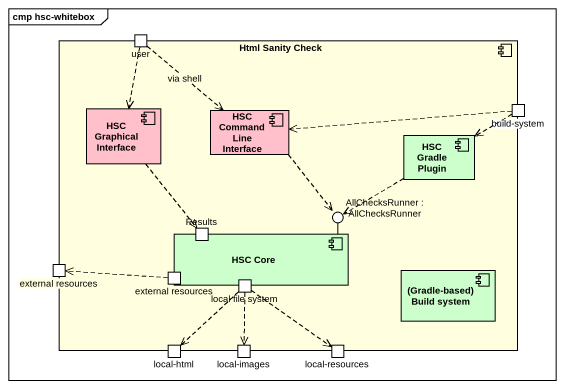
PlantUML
@startuml
mainframe cmp hsc-whitebox
component "Html Sanity Check" as Html_Sanity_Check #FFFFE0 {
  port user
  component "HSC Graphical Interface" as HSC_Graphical_Interface #FFC0CB
  component "HSC Command Line Interface" as HSC_Command_Line_Interface #FFC0CB
  port "build-system" as build_system
  component "HSC Gradle Plugin" as HSC_Gradle_Plugin #CCFFCC
  component "HSC Core" as HSC_Core #CCFFCC {
    port Results
    port "external resources" as external_resources_2
    port "local file system" as local_file_system
  }
  port "external resources" as external_resources
  component "(Gradle-based) Build system" as Gradle_based_Build_system #CCFFCC
  port "local-html" as local_html
  port "local-images" as local_images
  port "local-resources" as local_resources
}
() "AllChecksRunner : AllChecksRunner" as AllChecksRunner #CCFFCC
HSC_Core -right- AllChecksRunner
user ..> HSC_Graphical_Interface
user ..> HSC_Command_Line_Interface : via shell
HSC_Graphical_Interface ..> Results
HSC_Command_Line_Interface ..> AllChecksRunner
build_system .left.> HSC_Command_Line_Interface
build_system .left.> HSC_Gradle_Plugin
HSC_Gradle_Plugin .left.> AllChecksRunner
external_resources_2 .left.> external_resources
local_file_system ..> local_html
local_file_system ..> local_images
local_file_system ..> local_resources
@enduml
